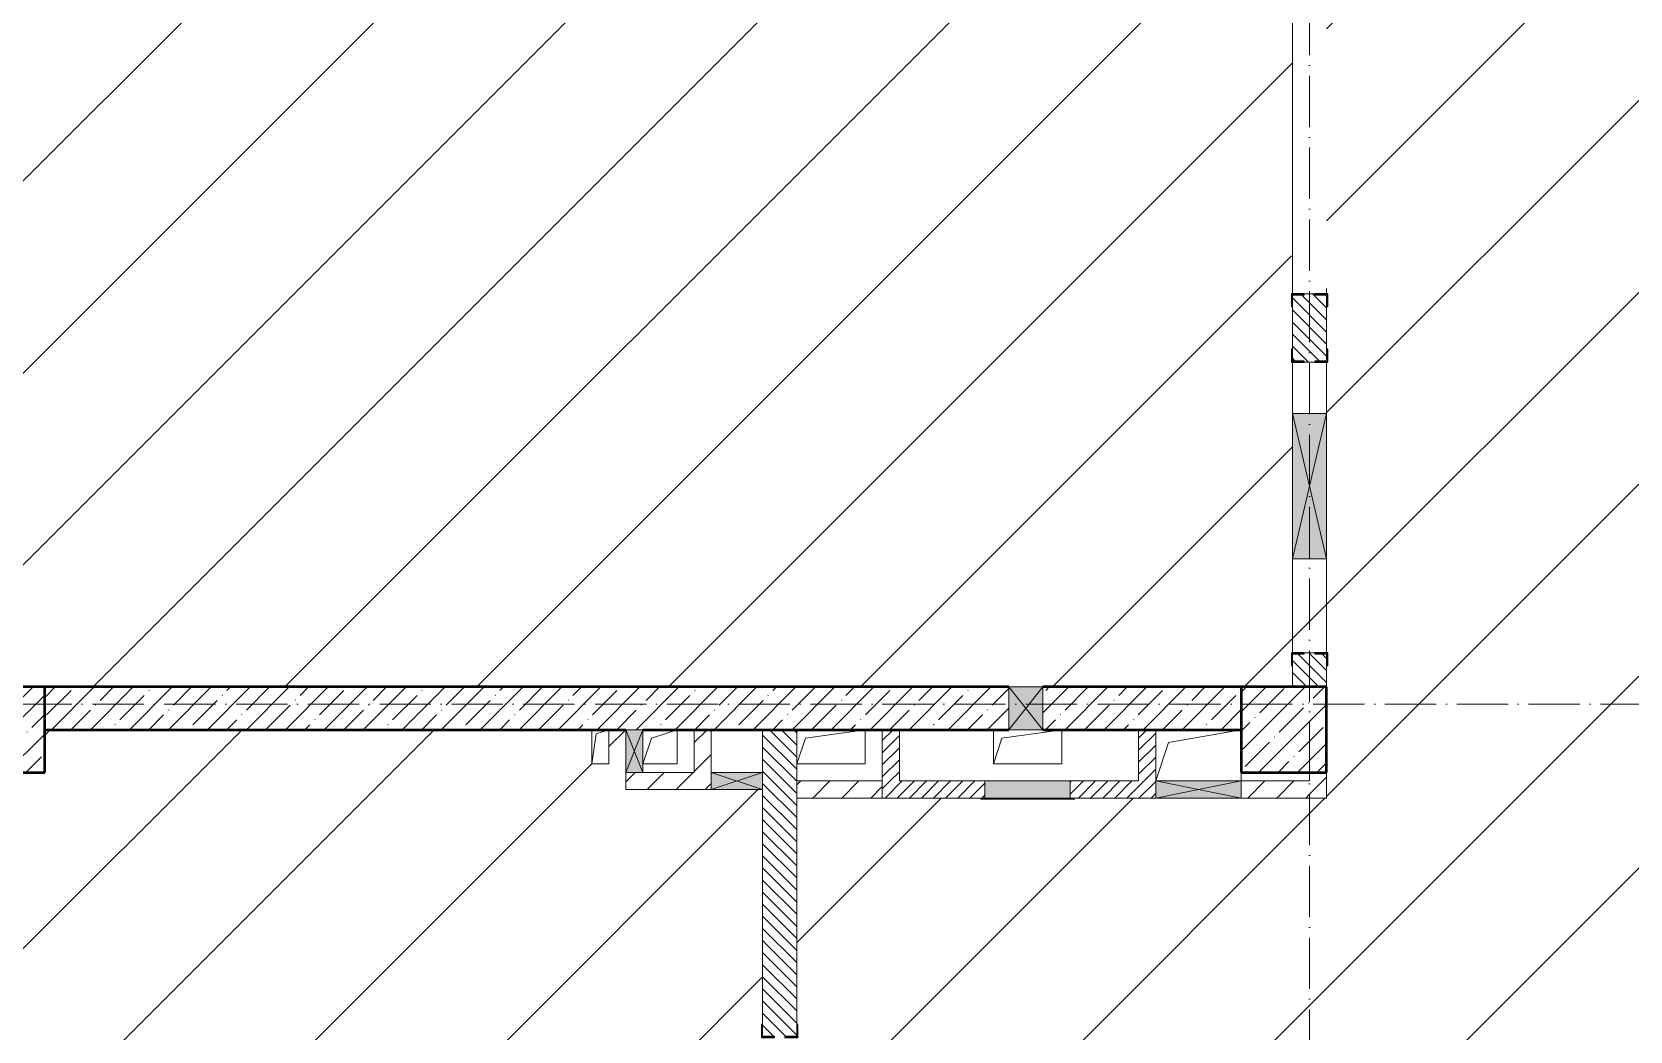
# Model space of a CAD drawing. Header units: millimetres. Extents: x -17017 to 628417, y -109036 to 199237.
# Drawn here: x 41235 to 50585, y 129382 to 135226 of the extents above; entities that cross this region are included whole.
import ezdxf

# ---------------------------------------------------------------- set-up
doc = ezdxf.new("R2010")
doc.units = ezdxf.units.MM
doc.linetypes.add('50_200_ШТРИХ_1Т_ш5_п1_п1_', pattern=[700, 500, -100, 0, -100])
for name, color, linetype, lineweight in [('3.1) ЖБ окна 1.2 м', 102, 'Continuous', 30), ('A-DETL-GENF-OTLN', 7, 'Continuous', 9), ('A-FLOR-____-OTLN', 7, 'Continuous', 9), ('A-GENM-____-MCUT', 7, 'Continuous', 25), ('A-GENM-____-OTLN', 7, 'Continuous', 9), ('A-GENM-____-OTLN-1', 7, 'Continuous', 25), ('A-GLAZ-____-OTLN', 7, 'Continuous', 9), ('A-WALL-____-MCUT', 7, 'Continuous', 13), ('A-WALL-____-MCUT-2', 7, 'Continuous', 50), ('A-WALL-____-PATT-1', 7, 'Continuous', 9), ('A-WALL-FNSH-MCUT-1', 7, 'Continuous', 9), ('I-WALL-____-OTLN', 7, 'Continuous', 9), ('S-COLS-____-MCUT', 7, 'Continuous', 50), ('S-COLS-____-OTLN', 7, 'Continuous', 9), ('S-GRID-____-OTLN-1', 7, '50_200_ШТРИХ_1Т_ш5_п1_п1_', 9), ('стяжа', 7, 'Continuous', 30)]:
    doc.layers.add(name, color=color, linetype=linetype, lineweight=lineweight)
doc.layers.add('A-GLAZ-____-OTLN-1', color=7, linetype='Continuous', lineweight=9, true_color=0xc0c0c0)
pattern_1 = [(135, (43259.71, 63713.66), (-35.35534, -35.35534), [])]
pattern_2 = [(45, (43259.71, 63713.66), (-35.35534, 35.35534), [])]
pattern_3 = [(45, (43259.71, 63713.66), (-84.85281, 84.85281), [])]

# ---------------------------------------------------------------- blocks, each defined once
blk = doc.blocks.new('BSC_Колонна _Прямоугольная - 500х500-V22-АР1_План отверстий 2 этажа в осях 1-64_Ю-ЯЯ')
at = {"layer": 'S-COLS-____-OTLN'}
h = blk.add_hatch(dxfattribs=at)
h.set_pattern_fill('FP_31', color=256, style=0, pattern_type=2)
h.set_pattern_definition([(45, (2200, -67431.04), (-114.04925, 114.04925), []), (45, (2314.05, -67431.04), (-114.04925, 114.04925), [201.613, -40.323, 3.353, -36.97])])
h.paths.add_polyline_path([(-250, -250), (250, -250), (250, 250), (-250, 250)], flags=0)
at = {"layer": 'S-COLS-____-MCUT'}
for p, q in [((250, 250), (-250, 250)), ((-250, 250), (-250, -250)), ((250, -250), (250, 250)), ((-250, -250), (250, -250))]:
    blk.add_line(p, q, dxfattribs=at)
blk = doc.blocks.new('BSC_Колонна _Прямоугольная - 500х500-V23-АР1_План отверстий 2 этажа в осях 1-64_Ю-ЯЯ')
at = {"layer": 'S-COLS-____-OTLN'}
h = blk.add_hatch(dxfattribs=at)
h.set_pattern_fill('FP_32', color=256, style=0, pattern_type=2)
h.set_pattern_definition([(45, (-5300, -67431.04), (-114.04925, 114.04925), []), (45, (-5185.95, -67431.04), (-114.04925, 114.04925), [201.613, -40.323, 3.353, -36.97])])
h.paths.add_polyline_path([(-250, -250), (250, -250), (250, 250), (-250, 250)], flags=0)
at = {"layer": 'S-COLS-____-MCUT'}
for p, q in [((250, 250), (-250, 250)), ((-250, 250), (-250, -250)), ((250, -250), (250, 250)), ((-250, -250), (250, -250))]:
    blk.add_line(p, q, dxfattribs=at)
blk = doc.blocks.new('154_Стойка_СКБ_Уголок - СМ-2180_200-28268025-АР1_План отверстий 2 этажа в осях 1-64_Ю-ЯЯ')
at = {"layer": 'A-GENM-____-MCUT'}
for p, q in [((125, 156), (125, 81)), ((200, 156), (125, 156)), ((131, 81), (131, 150)), ((131, 150), (200, 150)), ((200, 150), (200, 156)), ((125, 81), (131, 81)), ((131, 19), (125, 19)), ((125, 19), (125, -56)), ((131, -50), (131, 19)), ((125, -56), (200, -56)), ((200, -50), (131, -50)), ((200, -56), (200, -50))]:
    blk.add_line(p, q, dxfattribs=at)
blk = doc.blocks.new('Фахверк_СКБ_Уголок - 200_3960_зеркало-28268689-АР1_План отверстий 2 этажа в осях 1-64_Ю-ЯЯ')
at = {"layer": 'A-GENM-____-MCUT'}
for p, q in [((200, 156), (125, 156)), ((125, 156), (125, 81)), ((131, 81), (131, 150)), ((131, 150), (200, 150)), ((200, 150), (200, 156)), ((125, 81), (131, 81)), ((131, 19), (125, 19)), ((125, 19), (125, -56)), ((131, -50), (131, 19)), ((125, -56), (200, -56)), ((200, -50), (131, -50)), ((200, -56), (200, -50))]:
    blk.add_line(p, q, dxfattribs=at)
blk = doc.blocks.new('Фахверк_СКБ_Уголок - 200_3960-28268576-АР1_План отверстий 2 этажа в осях 1-64_Ю-ЯЯ')
at = {"layer": 'A-GENM-____-MCUT'}
for p, q in [((200, 156), (125, 156)), ((125, 156), (125, 81)), ((131, 81), (131, 150)), ((131, 150), (200, 150)), ((200, 150), (200, 156)), ((125, 81), (131, 81)), ((131, 19), (125, 19)), ((125, 19), (125, -56)), ((131, -50), (131, 19)), ((125, -56), (200, -56)), ((200, -50), (131, -50)), ((200, -56), (200, -50))]:
    blk.add_line(p, q, dxfattribs=at)
blk = doc.blocks.new('AR_Отверстие прямоугольное _в плите_ - AR_Отверстие прямоугольное _в плите_-V166-АР1_План отверстий 2 этажа в осях 1-64_Ю-ЯЯ')
at = {"layer": 'A-GENM-____-OTLN'}
for p, q in [((-50, 100), (-50, -100)), ((-25, 75), (50, 100)), ((50, -100), (50, 100)), ((-50, -100), (-25, 75)), ((-50, -100), (50, -100))]:
    blk.add_line(p, q, dxfattribs=at)
blk = doc.blocks.new('AR_Отверстие прямоугольное _в плите_ - AR_Отверстие прямоугольное _в плите_-V187-АР1_План отверстий 2 этажа в осях 1-64_Ю-ЯЯ')
at = {"layer": 'A-GENM-____-OTLN'}
for p, q in [((250, 150), (-250, 150)), ((-175, 75), (250, 150)), ((-249.9, -149.7), (-175, 75)), ((250, -149.7), (250, -99.7))]:
    blk.add_line(p, q, dxfattribs=at)
blk = doc.blocks.new('AR_Отверстие прямоугольное _в плите_ - AR_Отверстие прямоугольное _в плите_-V192-АР1_План отверстий 2 этажа в осях 1-64_Ю-ЯЯ')
at = {"layer": 'A-GENM-____-OTLN'}
for p, q in [((-50, 50), (100, 100)), ((100, -100), (100, 100)), ((-100, -100), (-50, 50)), ((-100, -100), (100, -100))]:
    blk.add_line(p, q, dxfattribs=at)
blk = doc.blocks.new('AR_Отверстие прямоугольное _в плите_ - AR_Отверстие прямоугольное _в плите_-30459223-АР1_План отверстий 2 этажа в осях 1-64_Ю-ЯЯ')
at = {"layer": 'A-GENM-____-OTLN'}
for p, q in [((-150, 50), (200, 100)), ((200, -100), (200, 100)), ((-200, -100), (-150, 50)), ((-200, -100), (200, -100))]:
    blk.add_line(p, q, dxfattribs=at)
blk = doc.blocks.new('AR_Отверстие прямоугольное _в плите_ - AR_Отверстие прямоугольное _в плите_-V202-АР1_План отверстий 2 этажа в осях 1-64_Ю-ЯЯ')
at = {"layer": 'A-GENM-____-OTLN'}
for p, q in [((-200, 100), (-200, -100)), ((-150, 50), (200, 100)), ((200, -100), (200, 100)), ((-200, -100), (-150, 50)), ((-200, -100), (200, -100))]:
    blk.add_line(p, q, dxfattribs=at)
blk = doc.blocks.new('AR_Отверстие прямоугольное _в стене_ - AR_Отверстие прямоугольное _в стене__ВК-32405659-АР1_План отверстий 2 этажа в осях 1-64_Ю-ЯЯ')
at = {"layer": 'A-GLAZ-____-OTLN-1'}
blk.add_hatch(color=256, dxfattribs=at).paths.add_polyline_path([(100, -125), (100, 125), (-100, 125), (-100, -125)], flags=0)
at = {"layer": 'A-DETL-GENF-OTLN'}
for p, q in [((-100, -125), (-100, 125)), ((-100, 125), (100, 125)), ((100, 125), (-100, -125)), ((-100, 125), (100, -125)), ((100, 125), (-100, 125)), ((-100, 125), (-100, -125)), ((100, 125), (100, -125)), ((100, -125), (100, 125)), ((100, -125), (-100, -125)), ((-100, -125), (100, -125))]:
    blk.add_line(p, q, dxfattribs=at)
blk = doc.blocks.new('AR_Отверстие Ниша - Лючок-32406216-АР1_План отверстий 2 этажа в осях 1-64_Ю-ЯЯ')
at = {"layer": 'A-GLAZ-____-OTLN'}
blk.add_hatch(color=256, dxfattribs=at).paths.add_polyline_path([(250, -50), (250, 50), (-250, 50), (-250, -50)], flags=0)
for p, q in [((250, 50), (-250, 50)), ((-250, 50), (-250, -50)), ((250, -50), (250, 50)), ((-250, -50), (250, -50))]:
    blk.add_line(p, q, dxfattribs=at)
blk = doc.blocks.new('Л_Общий_Лючок - Лючок-29683801-АР1_План отверстий 2 этажа в осях 1-64_Ю-ЯЯ')
at = {"layer": 'A-GLAZ-____-OTLN-1'}
blk.add_hatch(color=256, dxfattribs=at).paths.add_polyline_path([(-24, 0), (524, 0), (524, 6), (-24, 6)], flags=0)
at = {"layer": 'A-GLAZ-____-OTLN'}
for p, q in [((524, 6), (-24, 6)), ((-24, 6), (-24, 0)), ((524, 6), (524, 0))]:
    blk.add_line(p, q, dxfattribs=at)
blk = doc.blocks.new('AR_Отверстие прямоугольное _в стене__БезПР - AR_Отверстие прямоугольное _в стене__БезПР-36788609-АР1_План отверстий 2 этажа в осях 1-64_Ю-ЯЯ')
at = {"layer": 'A-GLAZ-____-OTLN'}
blk.add_hatch(color=256, dxfattribs=at).paths.add_polyline_path([(-125, -50), (125, -50), (125, 50), (-125, 50)], flags=0)
at = {"layer": 'A-DETL-GENF-OTLN'}
for p, q in [((-125, -50), (-125, 50)), ((-125, 50), (125, 50)), ((125, 50), (-125, -50)), ((-125, 50), (125, -50)), ((125, 50), (-125, 50)), ((-125, 50), (-125, -50)), ((125, 50), (125, -50)), ((125, -50), (125, 50)), ((125, -50), (-125, -50)), ((-125, -50), (125, -50))]:
    blk.add_line(p, q, dxfattribs=at)
blk = doc.blocks.new('AR_Отверстие прямоугольное _в стене__БезПР - AR_Отверстие прямоугольное _в стене__БезПР-36428157-АР1_План отверстий 2 этажа в осях 1-64_Ю-ЯЯ')
at = {"layer": 'A-GLAZ-____-OTLN'}
blk.add_hatch(color=256, dxfattribs=at).paths.add_polyline_path([(150, -50), (150, 50), (-150, 50), (-150, -50)], flags=0)
at = {"layer": 'A-DETL-GENF-OTLN'}
for p, q in [((-150, -50), (-150, 50)), ((-150, 50), (150, 50)), ((150, 50), (-150, -50)), ((-150, 50), (150, -50)), ((150, 50), (-150, 50)), ((-150, 50), (-150, -50)), ((150, 50), (150, -50)), ((150, -50), (150, 50)), ((150, -50), (-150, -50)), ((-150, -50), (150, -50))]:
    blk.add_line(p, q, dxfattribs=at)
at = {"layer": 'A-GLAZ-____-OTLN'}
blk.add_line((150, 50), (-150, 50), dxfattribs=at)
blk = doc.blocks.new('AR_Отверстие прямоугольное _в стене_ - AR_Отверстие прямоугольное _в стене__ОВ-36798040-АР1_План отверстий 2 этажа в осях 1-64_Ю-ЯЯ')
at = {"layer": 'A-GLAZ-____-OTLN'}
blk.add_hatch(color=256, dxfattribs=at).paths.add_polyline_path([(425, -100), (425, 100), (-425, 100), (-425, -100)], flags=0)
at = {"layer": 'A-DETL-GENF-OTLN'}
for p, q in [((-425, -100), (-425, 100)), ((-425, 100), (425, 100)), ((425, 100), (-425, -100)), ((-425, 100), (425, -100)), ((425, 100), (-425, 100)), ((-425, 100), (-425, -100)), ((425, 100), (425, -100)), ((425, -100), (425, 100)), ((425, -100), (-425, -100)), ((-425, -100), (425, -100))]:
    blk.add_line(p, q, dxfattribs=at)
blk = doc.blocks.new('AR_Отверстие прямоугольное _в стене__БезПР - AR_Отверстие прямоугольное _в стене__БезПР-36788837-АР1_План отверстий 2 этажа в осях 1-64_Ю-ЯЯ')
at = {"layer": 'A-GLAZ-____-OTLN'}
blk.add_hatch(color=256, dxfattribs=at).paths.add_polyline_path([(250, -50), (250, 50), (-250, 50), (-250, -50)], flags=0)
at = {"layer": 'A-DETL-GENF-OTLN'}
for p, q in [((-250, -50), (-250, 50)), ((-250, 50), (250, 50)), ((250, 50), (-250, -50)), ((-250, 50), (250, -50)), ((250, 50), (-250, 50)), ((-250, 50), (-250, -50)), ((250, 50), (250, -50)), ((250, -50), (250, 50)), ((250, -50), (-250, -50)), ((-250, -50), (250, -50))]:
    blk.add_line(p, q, dxfattribs=at)
at = {"layer": 'A-GLAZ-____-OTLN'}
blk.add_line((250, 50), (-250, 50), dxfattribs=at)
blk = doc.blocks.new('2этаж')
at = {"layer": 'S-GRID-____-OTLN-1', "color": 251, "ltscale": 0.6, "true_color": 0x636466}
for p, q in [((-10141.7, 511907.5), (-10141.7, 549908.8)), ((88482.7, 526597), (-20260.4, 526597))]:
    blk.add_line(p, q, dxfattribs=at)

msp = doc.modelspace()

# ---------------------------------------------------------------- hatches: boundary and pattern name
at = {"layer": 'A-WALL-____-PATT-1'}
h = msp.add_hatch(dxfattribs=at)
h.set_pattern_fill('FP_6', color=256, style=0, pattern_type=2)
h.set_pattern_definition(pattern_1)
h.paths.add_polyline_path([(48809.7, 131394.7), (48809.7, 131588.7), (48740.7, 131588.7), (48740.7, 131594.7), (48678.7, 131594.7), (48678.7, 131588.7), (48609.7, 131588.7), (48609.7, 131394.7), (48803.7, 131394.7)], flags=0)
h.paths.add_polyline_path([(48678.7, 133294.7), (48740.7, 133294.7), (48740.7, 133300.7), (48809.7, 133300.7), (48809.7, 133688.7), (48740.7, 133688.7), (48740.7, 133694.7), (48678.7, 133694.7), (48678.7, 133688.7), (48609.7, 133688.7), (48609.7, 133300.7), (48678.7, 133300.7)], flags=0)
h.paths.add_polyline_path([(48740.7, 135494.7), (48740.7, 135500.7), (48809.7, 135500.7), (48809.7, 136744.7), (48609.7, 136744.7), (48609.7, 135500.7), (48678.7, 135500.7), (48678.7, 135494.7)], flags=0)
h = msp.add_hatch(dxfattribs=at)
h.set_pattern_fill('FP_13', color=256, style=0, pattern_type=2)
h.set_pattern_definition([(45, (43259.71, 63713.66), (-114.04925, 114.04925), []), (45, (43373.76, 63713.66), (-114.04925, 114.04925), [201.612, -40.322, 3.353, -36.97])])
h.paths.add_polyline_path([(48309.7, 131144.7), (48309.7, 131394.7), (47149.7, 131394.7), (47149.7, 131144.7)], flags=0)
h.paths.add_polyline_path([(46949.7, 131144.7), (46949.7, 131394.7), (41309.7, 131394.7), (41309.7, 131144.7), (46779.5, 131144.7)], flags=0)
h = msp.add_hatch(dxfattribs=at)
h.set_pattern_fill('FP_4', color=256, style=0, pattern_type=2)
h.set_pattern_definition(pattern_3)
h.paths.add_polyline_path([(45209.7, 130894.7), (45209.7, 131144.7), (45109.7, 131144.7), (45109.7, 130894.7)], flags=0)
h = msp.add_hatch(dxfattribs=at)
h.set_pattern_fill('FP_6', color=256, style=0, pattern_type=2)
h.set_pattern_definition(pattern_1)
h.paths.add_polyline_path([(45709.7, 125744.7), (45709.7, 128188.7), (45640.7, 128188.7), (45640.7, 128194.7), (45578.7, 128194.7), (45578.7, 128188.7), (45509.7, 128188.7), (45509.7, 125744.7)], flags=0)
h.paths.add_polyline_path([(45640.7, 129344.7), (45640.7, 129350.7), (45709.7, 129350.7), (45709.7, 131144.7), (45509.7, 131144.7), (45509.7, 129350.7), (45578.7, 129350.7), (45578.7, 129344.7)], flags=0)
h = msp.add_hatch(dxfattribs=at)
h.set_pattern_fill('FP_5', color=256, style=0, pattern_type=2)
h.set_pattern_definition(pattern_2)
h.paths.add_polyline_path([(46309.7, 130844.7), (46309.7, 131144.7), (46209.7, 131144.7), (46209.7, 130844.7)], flags=0)
h = msp.add_hatch(dxfattribs=at)
h.set_pattern_fill('FP_5', color=256, style=0, pattern_type=2)
h.set_pattern_definition(pattern_2)
h.paths.add_polyline_path([(47809.7, 130844.7), (47809.7, 131144.7), (47709.7, 131144.7), (47709.7, 130844.7)], flags=0)
h = msp.add_hatch(dxfattribs=at)
h.set_pattern_fill('FP_4', color=256, style=0, pattern_type=2)
h.set_pattern_definition(pattern_3)
h.paths.add_polyline_path([(44809.7, 130794.7), (44809.7, 130894.7), (44709.7, 130894.7), (44709.7, 130794.7)], flags=0)
h = msp.add_hatch(dxfattribs=at)
h.set_pattern_fill('FP_4', color=256, style=0, pattern_type=2)
h.set_pattern_definition(pattern_3)
h.paths.add_polyline_path([(45209.7, 130794.7), (45209.7, 130894.7), (44809.7, 130894.7), (44809.7, 130794.7), (45012, 130794.7)], flags=0)
h = msp.add_hatch(dxfattribs=at)
h.set_pattern_fill('FP_4', color=256, style=0, pattern_type=2)
h.set_pattern_definition(pattern_3)
h.paths.add_polyline_path([(46209.7, 130744.7), (46209.7, 130844.7), (45709.7, 130844.7), (45709.7, 130744.7)], flags=0)
h = msp.add_hatch(dxfattribs=at)
h.set_pattern_fill('FP_5', color=256, style=0, pattern_type=2)
h.set_pattern_definition(pattern_2)
h.paths.add_polyline_path([(46779.5, 130744.7), (46809.7, 130744.7), (46809.7, 130844.7), (46209.7, 130844.7), (46209.7, 130744.7)], flags=0)
h.paths.add_polyline_path([(47309.7, 130744.7), (47809.7, 130744.7), (47809.7, 130844.7), (47309.7, 130844.7), (47309.7, 130778)], flags=0)
h = msp.add_hatch(dxfattribs=at)
h.set_pattern_fill('FP_4', color=256, style=0, pattern_type=2)
h.set_pattern_definition(pattern_3)
h.paths.add_polyline_path([(48309.7, 130744.7), (48709.7, 130744.7), (48709.7, 130844.7), (48309.7, 130844.7)], flags=0)
h = msp.add_hatch(dxfattribs=at)
h.set_pattern_fill('FP_4', color=256, style=0, pattern_type=2)
h.set_pattern_definition(pattern_3)
h.paths.add_polyline_path([(48809.7, 130744.7), (48809.7, 130894.7), (48709.7, 130894.7), (48709.7, 130744.7)], flags=0)
at = {"layer": 'стяжа'}
h = msp.add_hatch(dxfattribs=at)
h.set_pattern_fill('ANSI31', color=5, scale=250)
h.paths.add_polyline_path([(50659.7, 146294.7), (50659.7, 146494.7), (50659.7, 146719.7), (50653.7, 146719.7), (50653.7, 146794.7), (50659.7, 148594.7), (50359.7, 148594.7), (50359.7, 149144.7), (48809.7, 149144.7), (48809.7, 148894.7), (48809.7, 148794.7), (48316.4, 148794.7), (47409.7, 148794.7), (47409.7, 148994.7), (41309.7, 148994.7), (41309.7, 148894.7), (41159.7, 148894.7), (41159.7, 148694.7), (41059.7, 148694.7), (41059.7, 148569.7), (41065.7, 148569.7), (41065.7, 148494.7), (41059.7, 146694.7), (41065.7, 146694.7), (41065.7, 146619.7), (41061.6, 146194.7), (41159.7, 146194.7), (41159.7, 145994.7), (41309.7, 145994.7), (41309.7, 145494.7), (41059.7, 145494.7), (41059.7, 143294.7), (41159.7, 143294.7), (41159.7, 142894.7), (41059.7, 142894.7), (41059.7, 140694.7), (41065.7, 140694.7), (41065.7, 140544.7), (41309.7, 140544.7), (43509.7, 140544.7), (43509.7, 140944.7), (45909.7, 140944.7), (45909.7, 140544.7), (48309.7, 140544.7), (48809.7, 140544.7), (49309.7, 140544.7), (50209.7, 140544.7), (50509.7, 140544.7), (50509.7, 140550.7), (50659.7, 140550.7), (50659.7, 140644.7), (50659.7, 140844.7)])
h.paths.add_polyline_path([(48809.7, 145494.7), (48309.7, 145494.7), (48309.7, 145994.7), (48809.7, 145994.7)], flags=16)
h.paths.add_polyline_path([(48009.7, 135944.7), (48009.7, 136044.7), (48009.7, 136094.7), (48009.7, 136544.7), (48009.7, 140344.7), (44884.7, 140344.7), (44884.7, 140338.7), (44809.7, 140338.7), (41309.7, 140344.7), (41309.7, 140544.7), (40809.7, 140544.7), (40809.7, 140044.7), (40809.7, 139500.7), (40878.7, 139500.7), (40990.7, 139494.7), (40990.7, 139500.7), (41059.7, 139500.7), (41059.7, 139569.7), (41065.7, 139569.7), (41065.7, 139494.7), (41059.7, 137694.7), (41065.7, 137694.7), (41065.7, 137594.7), (41159.7, 137594.7), (41159.7, 137244.7), (41309.7, 137244.7), (41309.7, 136744.7), (41059.7, 136744.7), (41059.7, 136569.7), (41065.7, 136569.7), (41065.7, 136494.7), (41059.7, 134694.7), (41065.7, 134694.7), (41065.7, 134619.7), (41059.7, 133569.7), (41065.7, 133569.7), (41065.7, 133494.7), (41059.7, 131694.7), (41065.7, 131694.7), (41065.7, 131619.7), (41059.7, 131394.7), (41309.7, 131394.7), (46949.7, 131394.7), (47149.7, 131394.7), (48309.7, 131394.7), (48609.7, 131394.7), (48609.7, 131519.7), (48603.7, 131519.7), (48603.7, 131594.7), (48678.7, 131594.7), (48809.7, 131594.7), (48809.7, 132144.7), (48609.7, 132144.7), (48609.7, 132994.7), (48609.7, 133294.7), (48603.7, 133294.7), (48603.7, 133369.7), (48609.7, 133619.7), (48603.7, 133619.7), (48603.7, 133694.7), (48609.5, 135419.7), (48603.7, 135419.7), (48603.7, 135488.7), (48603.7, 135494.7), (48603.7, 135569.7), (48605.6, 135944.7)])
h.paths.add_polyline_path([(41160.2, 139844.7), (41060.2, 139844.7), (41060.2, 140011.4), (41160.2, 140044.7)], flags=16)
h = msp.add_hatch(dxfattribs=at)
h.set_pattern_fill('ANSI31', color=5, scale=250)
h.paths.add_polyline_path([(48809.7, 140344.7), (50635.4, 140344.7), (50635.4, 130744.7), (48809.7, 130744.7)])
h.paths.add_polyline_path([(45709.7, 130744.7), (50859.7, 130744.7), (50859.7, 125744.7), (45709.7, 125744.7)])
h.paths.add_polyline_path([(88459.7, 131244.7), (50859.7, 131244.7), (50859.7, 126894.7), (88459.7, 126894.7)])
h = msp.add_hatch(dxfattribs=at)
h.set_pattern_fill('ANSI31', color=5, scale=250)
h.paths.add_polyline_path([(45509.7, 128119.7), (45503.7, 128119.7), (45503.7, 128194.7), (45503.7, 128200.7), (45503.7, 128269.7), (45509.7, 128494.7), (45509.7, 128794.7), (45509.7, 129269.7), (45503.7, 129269.7), (45503.7, 129338.7), (45503.7, 129344.7), (45503.7, 129419.7), (45509.7, 130794.7), (45209.7, 130794.7), (44709.7, 130794.7), (44709.7, 130894.7), (44709.7, 131144.7), (44610.8, 131144.7), (44610.8, 130944.7), (44510.8, 130944.7), (44510.8, 131144.7), (41309.7, 131144.7), (41309.7, 130894.7), (41159.7, 130894.7), (41159.7, 130594.7), (41065.7, 130594.7), (41065.7, 130494.7), (41059.7, 128694.7), (41065.7, 128694.7), (41065.7, 128619.7), (41062.6, 128094.7), (41159.7, 128094.7), (41159.7, 127894.7), (41059.7, 127894.7), (41059.7, 127619.7), (41065.7, 127619.7), (41065.7, 127544.7), (41059.7, 125744.7), (41309.7, 125744.7), (45509.7, 125744.7)])
h.paths.add_polyline_path([(48159.7, 123094.7), (48159.7, 123994.7), (48159.7, 124294.7), (48159.7, 124594.7), (48159.7, 125544.7), (47784.7, 125544.7), (47784.7, 125538.7), (47709.7, 125538.7), (46009.7, 125540.3), (46009.7, 125538.7), (45934.7, 125538.7), (41309.7, 125544.7), (41309.7, 125244.7), (41160.8, 125244.7), (41159.7, 125244.4), (41159.7, 125044.4), (41059.7, 125044.4), (41059.7, 124769.7), (41065.7, 124769.7), (41065.7, 124694.7), (41059.7, 122894.7), (41309.7, 122894.7), (41309.7, 122394.7), (41160.8, 122394.7), (41159.7, 122394.4), (41159.7, 122194.4), (41059.7, 122194.4), (41059.7, 121769.7), (41065.7, 121769.7), (41065.7, 121694.7), (41059.7, 119894.7), (41065.7, 119894.7), (41065.7, 119819.7), (41059.7, 119394.7), (41309.7, 119394.7), (41309.7, 119144.7), (45659.7, 119144.7), (45659.7, 121744.7), (45659.7, 121794.7), (45759.7, 121794.7), (45759.7, 121744.7), (45759.7, 119144.7), (48409.7, 119144.7), (48409.7, 121594.7), (48159.7, 121594.7), (48159.7, 121694.7), (48159.7, 121744.7), (48159.7, 122244.7)])
h.paths.add_polyline_path([(61109.7, 122819.7), (61103.7, 122819.7), (61103.7, 122894.7), (61109.7, 126394.7), (60959.7, 126394.7), (60959.7, 126694.7), (60834.7, 126694.7), (60834.7, 126688.7), (60759.7, 126688.7), (59684.7, 126694.3), (59684.7, 126688.7), (59615.7, 126688.7), (59609.7, 126688.7), (59534.7, 126688.7), (59169.7, 126690.7), (59169.7, 126494.7), (59169.7, 126294.7), (59169.7, 126094.7), (59169.7, 125194.7), (59169.7, 125144.7), (59169.7, 123424.7), (59859.7, 123424.7), (59909.7, 123424.7), (59909.7, 123324.7), (59859.7, 123324.7), (57359.7, 123324.7), (57009.7, 123324.7), (57009.7, 121969.7), (57009.7, 121769.7), (57009.7, 121224.7), (57009.7, 121174.7), (57009.7, 120248.7), (57015.7, 120248.7), (57015.7, 119900.7), (57009.7, 119144.7), (59534.7, 119144.7), (59534.7, 119150.7), (59609.7, 119150.7), (60609.7, 119144.7), (60609.7, 119150.7), (60684.7, 119150.7), (60759.7, 119149.1), (60759.7, 119244.7), (60959.7, 119244.7), (60959.7, 119394.7), (61109.7, 119394.7)])
h.paths.add_polyline_path([(58629.7, 121444.7), (58629.7, 121244.7), (58429.7, 121244.7), (58429.7, 121444.7)], flags=16)
h.paths.add_polyline_path([(58264.7, 122169.7), (58244.7, 122169.7), (58244.7, 122319.7), (57044.7, 122319.7), (57044.7, 122339.7), (58244.7, 122339.7), (58244.7, 122489.7), (58264.7, 122489.7)], flags=16)
h.paths.add_polyline_path([(58264.7, 121519.7), (58264.7, 121199.7), (58244.7, 121199.7), (58244.7, 121349.7), (57044.7, 121349.7), (57044.7, 121369.7), (58244.7, 121369.7), (58244.7, 121519.7)], flags=16)
h.paths.add_polyline_path([(58264.7, 123139.7), (58244.7, 123139.7), (58244.7, 123289.7), (58264.7, 123289.7)], flags=16)
h.paths.add_polyline_path([(58264.7, 120549.7), (58264.7, 120229.7), (58244.7, 120229.7), (58244.7, 120379.7), (57044.7, 120379.7), (57044.7, 120399.7), (58244.7, 120399.7), (58244.7, 120549.7)], flags=16)
h.paths.add_polyline_path([(58264.7, 119579.7), (58264.7, 119179.7), (58244.7, 119179.7), (58244.7, 119579.7)], flags=16)
h.paths.add_polyline_path([(59439.7, 126294.7), (59239.7, 126294.7), (59239.7, 126494.7), (59439.7, 126494.7)], flags=16)
h.paths.add_polyline_path([(58739.7, 126194.7), (58339.7, 126194.7), (58339.7, 126294.7), (58339.7, 126688.7), (58239.7, 126688.7), (58233.7, 126688.7), (58164.7, 126688.7), (57314.7, 126694.2), (57314.7, 126688.7), (57245.7, 126688.7), (57239.7, 126688.7), (57164.7, 126688.7), (57009.7, 126690.2), (57009.7, 123874.7), (57359.7, 123874.7), (57409.7, 123874.7), (57909.7, 123874.7), (58739.7, 123874.7)], flags=17)
h.paths.add_polyline_path([(67889.7, 126044.7), (67489.7, 126044.7), (67439.7, 126044.7), (67339.7, 126044.7), (67339.7, 126694.7), (66959.7, 126694.7), (66759.7, 126694.7), (66309.7, 126694.7), (66309.7, 126294.7), (65759.7, 126294.7), (65309.7, 126294.7), (63959.7, 126294.7), (63959.7, 126394.7), (63959.7, 126694.7), (63359.7, 126694.7), (62509.7, 126694.7), (62334.7, 126694.7), (62334.7, 126688.7), (62265.7, 126688.7), (62259.7, 126688.7), (62184.7, 126688.7), (61959.7, 126690.6), (61959.7, 126194.7), (61309.7, 126194.7), (61309.7, 122894.7), (61315.7, 122894.7), (61315.7, 122819.7), (61309.7, 119394.7), (61459.7, 119394.7), (61459.7, 119244.7), (61659.7, 119244.7), (61659.7, 119144.7), (61734.7, 119144.7), (61734.7, 119150.7), (61809.7, 119150.7), (63609.7, 119144.7), (63609.7, 119150.7), (63684.7, 119150.7), (63959.7, 119144.7), (63959.7, 119394.7), (64459.7, 119394.7), (64459.7, 119244.7), (64659.7, 119244.7), (64659.7, 119144.7), (64734.7, 119144.7), (64734.7, 119150.7), (64809.7, 119150.7), (66609.7, 119144.7), (66609.7, 119150.7), (66684.7, 119150.7), (67734.7, 119144.7), (67734.7, 119150.7), (67809.7, 119150.7), (69609.7, 119144.7), (69609.7, 119150.7), (69684.7, 119150.7), (69759.7, 119149.1), (69759.7, 119244.7), (69959.7, 119244.7), (69959.7, 119394.7), (70109.7, 119394.7), (70109.7, 122819.7), (70103.7, 122819.7), (70103.7, 122894.7), (70109.1, 126044.7)])
h.paths.add_polyline_path([(78409.7, 126294.7), (78409.7, 126688.7), (78309.7, 126688.7), (78303.7, 126688.7), (78234.7, 126688.7), (77484.7, 126694.2), (77484.7, 126688.7), (77415.7, 126688.7), (77409.7, 126688.7), (77334.7, 126688.7), (77259.7, 126689.4), (77259.7, 126294.7), (75859.7, 126294.7), (75859.7, 126694.7), (75634.7, 126694.7), (75634.7, 126688.7), (75559.7, 126688.7), (75553.7, 126688.7), (75484.7, 126688.7), (75109.7, 126694.7), (74259.7, 126694.7), (73859.7, 126694.7), (73859.7, 126688.7), (73784.7, 126688.7), (73459.7, 126694.7), (73459.7, 126394.7), (73459.7, 125994.7), (70309.7, 125994.7), (70309.7, 122894.7), (70315.7, 122894.7), (70315.7, 122819.7), (70309.7, 119394.7), (70459.7, 119394.7), (70459.7, 119244.7), (70659.7, 119244.7), (70659.7, 119144.7), (70734.7, 119144.7), (70734.7, 119150.7), (70809.7, 119150.7), (72609.7, 119144.7), (72609.7, 119150.7), (72684.7, 119150.7), (72959.7, 119144.7), (72959.7, 119394.7), (73459.7, 119394.7), (73459.7, 119244.7), (73659.7, 119244.7), (73659.7, 119144.7), (73734.7, 119144.7), (73734.7, 119150.7), (73809.7, 119150.7), (75609.7, 119144.7), (75609.7, 119150.7), (75684.7, 119150.7), (76734.7, 119144.7), (76734.7, 119150.7), (76809.7, 119150.7), (78609.7, 119144.7), (78609.7, 119150.7), (78684.7, 119150.7), (78759.7, 119149.1), (78759.7, 119244.7), (78959.7, 119244.7), (78959.7, 119394.7), (79259.7, 119394.7), (79259.7, 122819.7), (79253.7, 122819.7), (79253.7, 122894.7), (79259.5, 126294.7)])
h.paths.add_polyline_path([(88259.7, 126394.7), (87959.7, 126394.7), (87959.7, 126644.7), (87559.7, 126644.7), (85759.7, 126644.7), (85309.7, 126644.7), (85309.7, 126244.7), (85209.7, 126244.7), (85159.7, 126244.7), (84709.7, 126244.7), (84159.7, 126244.7), (84159.7, 126644.7), (83459.7, 126644.7), (83459.7, 126244.7), (83309.7, 126244.7), (83259.7, 126244.7), (82859.7, 126244.7), (81959.7, 126244.7), (81959.7, 126394.7), (81959.7, 126694.7), (81634.7, 126694.7), (81634.7, 126688.7), (81559.7, 126688.7), (81553.7, 126688.7), (81484.7, 126688.7), (81134.7, 126694.7), (80284.7, 126694.7), (79859.7, 126694.7), (79859.7, 126688.7), (79784.7, 126688.7), (79459.7, 126694.7), (79459.7, 126394.7), (79459.7, 122894.7), (79465.7, 122894.7), (79465.7, 122819.7), (79459.7, 119394.7), (79459.7, 119244.7), (79659.7, 119244.7), (79659.7, 119144.7), (79734.7, 119144.7), (79734.7, 119150.7), (79809.7, 119150.7), (81609.7, 119144.7), (81609.7, 119150.7), (81684.7, 119150.7), (81959.7, 119144.7), (81959.7, 119394.7), (82459.7, 119394.7), (82459.7, 119244.7), (82659.7, 119244.7), (82659.7, 119144.7), (82734.7, 119144.7), (82734.7, 119150.7), (82809.7, 119150.7), (84609.7, 119144.7), (84609.7, 119150.7), (84684.7, 119150.7), (85734.7, 119144.7), (85734.7, 119150.7), (85809.7, 119150.7), (87609.7, 119144.7), (87609.7, 119150.7), (87684.7, 119150.7), (87759.7, 119149.1), (87759.7, 119244.7), (87959.7, 119244.7), (87959.7, 119394.7), (88259.7, 119394.7), (88259.7, 122819.7), (88253.7, 122819.7), (88253.7, 122894.7)])
h.paths.add_polyline_path([(97109.7, 124894.7), (97109.7, 124994.7), (97109.7, 125044.7), (97109.7, 125494.7), (97109.7, 126044.7), (93509.7, 126044.7), (93109.7, 126044.7), (93059.7, 126044.7), (92909.7, 126044.7), (92909.7, 126694.7), (92009.7, 126694.7), (92009.7, 126394.7), (91509.7, 126394.7), (91509.7, 126694.7), (91184.7, 126694.7), (91184.7, 126688.7), (91109.7, 126688.7), (91103.7, 126688.7), (91034.7, 126688.7), (90694.7, 126694.7), (89844.7, 126694.7), (89409.7, 126694.7), (89409.7, 126688.7), (89334.7, 126688.7), (89009.7, 126694.7), (89009.7, 126394.7), (88759.7, 126394.7), (88759.7, 119394.7), (89009.7, 119394.7), (89009.7, 119244.7), (89209.7, 119244.7), (89209.7, 119144.7), (89284.7, 119144.7), (89284.7, 119150.7), (89359.7, 119150.7), (91159.7, 119144.7), (91159.7, 119150.7), (91234.7, 119150.7), (91509.7, 119144.7), (91509.7, 119394.7), (92009.7, 119394.7), (92009.7, 119244.7), (92209.7, 119244.7), (92209.7, 119144.7), (92284.7, 119144.7), (92284.7, 119150.7), (92359.7, 119150.7), (94159.7, 119144.7), (94159.7, 119150.7), (94234.7, 119150.7), (95284.7, 119144.7), (95284.7, 119150.7), (95359.7, 119150.7), (97159.7, 119144.7), (97159.7, 119150.7), (97234.7, 119150.7), (97309.7, 119149.1), (97309.7, 119244.7), (97509.7, 119244.7), (97509.7, 119394.7), (97659.7, 119394.7), (97659.7, 122819.7), (97653.7, 122819.7), (97653.7, 122894.7), (97657.1, 124894.7)])
h.paths.add_polyline_path([(106509.7, 125944.7), (106509.7, 126194.7), (106509.7, 126394.7), (106509.7, 126694.7), (105684.7, 126694.7), (105684.7, 126688.7), (105609.7, 126688.7), (103884.7, 126694.5), (103884.7, 126688.7), (103815.7, 126688.7), (103809.7, 126688.7), (103734.7, 126688.7), (103009.7, 126691.2), (103009.7, 126194.7), (102909.7, 126194.7), (102859.7, 126194.7), (102409.7, 126194.7), (100509.7, 126194.7), (100509.7, 126394.7), (100509.7, 126694.7), (100184.7, 126694.7), (100184.7, 126688.7), (100109.7, 126688.7), (100103.7, 126688.7), (100034.7, 126688.7), (99609.7, 126694.7), (98759.7, 126694.7), (98409.7, 126694.7), (98409.7, 126688.7), (98334.7, 126688.7), (98009.7, 126694.7), (98009.7, 126394.7), (97859.7, 126394.7), (97859.7, 122894.7), (97865.7, 122894.7), (97865.7, 122819.7), (97859.7, 119394.7), (98009.7, 119394.7), (98009.7, 119244.7), (98209.7, 119244.7), (98209.7, 119144.7), (98284.7, 119144.7), (98284.7, 119150.7), (98359.7, 119150.7), (100159.7, 119144.7), (100159.7, 119150.7), (100234.7, 119150.7), (100309.7, 119149.1), (100309.7, 119244.7), (100509.7, 119244.7), (100509.7, 119394.7), (101009.7, 119394.7), (101009.7, 119244.7), (101209.7, 119244.7), (101209.7, 119144.7), (101284.7, 119144.7), (101284.7, 119150.7), (101359.7, 119150.7), (103159.7, 119144.7), (103159.7, 119150.7), (103234.7, 119150.7), (104284.7, 119144.7), (104284.7, 119150.7), (104359.7, 119150.7), (106159.7, 119144.7), (106159.7, 119150.7), (106234.7, 119150.7), (106509.7, 119144.7), (106509.7, 119394.7)])
h.paths.add_polyline_path([(109489.7, 126255.7), (109483.7, 126255.7), (109483.7, 126603.7), (109489.7, 126694.7), (108834.7, 126694.7), (108834.7, 126688.7), (108759.7, 126688.7), (108753.7, 126688.7), (108684.7, 126688.7), (108584.7, 126694.7), (108334.7, 126694.7), (107684.7, 126694.7), (107684.7, 126688.7), (107615.7, 126688.7), (107609.7, 126688.7), (107534.7, 126688.7), (107209.7, 126692.4), (107209.7, 126194.7), (107209.7, 125994.7), (107209.7, 125944.7), (107209.7, 125544.7), (107209.7, 125194.7), (106759.7, 125194.7), (106759.7, 121094.7), (107159.7, 121094.7), (107159.7, 120994.7), (107159.7, 120494.7), (107159.7, 120394.7), (106759.7, 120394.7), (106759.7, 119394.7), (107009.7, 119394.7), (107009.7, 119344.7), (107109.7, 119344.7), (107109.7, 119144.7), (107184.7, 119144.7), (107184.7, 119150.7), (107259.7, 119150.7), (108259.7, 119144.7), (108259.7, 119150.7), (108334.7, 119150.7), (109489.7, 119144.7), (109489.7, 119220.7), (109483.7, 119220.7), (109483.7, 119568.7), (109489.7, 121074.7), (109489.7, 121274.7), (109489.7, 121694.7), (109489.7, 121744.7), (109489.7, 122710.7), (109483.7, 122710.7), (109483.7, 123158.7), (109489.4, 123540.7), (109483.7, 123540.7), (109483.7, 124088.7), (109489.7, 124294.7), (108589.7, 124294.7), (108339.7, 124294.7), (108209.7, 124294.7), (108159.7, 124294.7), (108159.7, 124394.7), (108209.7, 124394.7), (108339.7, 124394.7), (108589.7, 124394.7), (109489.7, 124394.7)])
h.paths.add_polyline_path([(108254.7, 124259.7), (108254.7, 124159.7), (108234.7, 124159.7), (108234.7, 124259.7)], flags=16)
h.paths.add_polyline_path([(107559.7, 125994.7), (107359.7, 125994.7), (107359.7, 126194.7), (107559.7, 126194.7)], flags=16)
h.paths.add_polyline_path([(108254.7, 123509.7), (108254.7, 123409.7), (109454.7, 123409.7), (109454.7, 123389.7), (108254.7, 123389.7), (108254.7, 123289.7), (108234.7, 123289.7), (108234.7, 123509.7)], flags=16)
h.paths.add_polyline_path([(108254.7, 122639.7), (108254.7, 122539.7), (109454.7, 122539.7), (109454.7, 122519.7), (108254.7, 122519.7), (108254.7, 122419.7), (108234.7, 122419.7), (108234.7, 122639.7)], flags=16)
h.paths.add_polyline_path([(108254.7, 121769.7), (108254.7, 121669.7), (109454.7, 121669.7), (109454.7, 121649.7), (108234.7, 121649.7), (108234.7, 121769.7)], flags=16)
h.paths.add_polyline_path([(109059.7, 121274.5), (109259.7, 121274.5), (109259.7, 121074.5), (109059.7, 121074.5)], flags=16)

# ---------------------------------------------------------------- linework, layer by layer
at = {"layer": 'A-FLOR-____-OTLN'}
for p, q in [((45009.7, 131144.7), (45009.7, 130944.7)), ((46109.7, 131144.7), (46109.7, 130944.7)), ((46859.7, 130944.7), (46859.7, 131144.7)), ((47259.7, 131144.7), (47259.7, 130944.7)), ((47809.7, 131144.4), (48309.7, 131144.4)), ((45009.7, 130944.7), (44809.7, 130944.7)), ((46109.7, 130944.7), (45709.7, 130944.7)), ((47259.7, 130944.7), (46859.7, 130944.7)), ((48309.7, 130894.7), (48309.7, 130844.7))]:
    msp.add_line(p, q, dxfattribs=at)
at = {"layer": 'A-WALL-____-MCUT'}
for p, q in [((48609.7, 133619.7), (48609.7, 133369.7)), ((48740.7, 133694.7), (48678.7, 133694.7)), ((48809.7, 133369.7), (48809.7, 133619.7)), ((48678.7, 133294.7), (48740.7, 133294.7)), ((48740.7, 131594.7), (48678.7, 131594.7)), ((48609.7, 131519.7), (48609.7, 131394.7)), ((48809.7, 131394.7), (48809.7, 131519.7)), ((45509.7, 131144.7), (45509.7, 130894.7)), ((45709.7, 129419.7), (45709.7, 131144.7)), ((45509.7, 130794.7), (45509.7, 129419.7))]:
    msp.add_line(p, q, dxfattribs=at)
at = {"layer": 'A-WALL-____-MCUT-2'}
for p, q in [((46949.7, 131394.7), (41309.7, 131394.7)), ((48309.7, 131394.7), (47149.7, 131394.7)), ((41309.7, 131144.7), (44709.7, 131144.7)), ((44809.7, 131144.7), (46949.7, 131144.7)), ((47149.7, 131144.7), (48309.7, 131144.7))]:
    msp.add_line(p, q, dxfattribs=at)
at = {"layer": 'A-WALL-FNSH-MCUT-1'}
for p, q in [((45109.7, 131144.7), (45109.7, 130894.7)), ((45209.7, 130894.7), (45209.7, 131144.7)), ((46209.7, 131144.7), (46209.7, 130744.7)), ((46309.7, 130844.7), (46309.7, 131144.7)), ((47709.7, 131144.7), (47709.7, 130844.7)), ((47809.7, 130844.7), (47809.7, 131144.7)), ((44709.7, 130894.7), (44709.7, 130794.7)), ((45109.7, 130894.7), (44809.7, 130894.7)), ((46209.7, 130844.7), (45709.7, 130844.7)), ((46809.7, 130844.7), (46309.7, 130844.7)), ((47709.7, 130844.7), (47309.7, 130844.7)), ((48709.7, 130844.7), (48309.7, 130844.7)), ((48709.7, 130894.7), (48709.7, 130844.7)), ((48809.7, 130744.7), (48809.7, 130894.7)), ((44709.7, 130794.7), (45209.7, 130794.7)), ((45709.7, 130744.7), (46809.7, 130744.7)), ((47309.7, 130744.7), (47809.7, 130744.7)), ((48309.7, 130744.7), (48809.7, 130744.7))]:
    msp.add_line(p, q, dxfattribs=at)
at = {"layer": 'I-WALL-____-OTLN'}
for p, q in [((48609.7, 133694.7), (48609.7, 135494.7)), ((48809.7, 133724.7), (48809.7, 133694.7)), ((48609.7, 132994.7), (48609.7, 133294.7)), ((48809.7, 133294.7), (48809.7, 132994.7)), ((48609.7, 131594.7), (48609.7, 132144.7)), ((48809.7, 132144.7), (48809.7, 131594.7))]:
    msp.add_line(p, q, dxfattribs=at)

# ---------------------------------------------------------------- block references
at = {"layer": '3.1) ЖБ окна 1.2 м'}
msp.add_blockref('2этаж', (58851.4, -395302.3), dxfattribs=at)
at = {"layer": 'A-GENM-____-OTLN'}
for name, p in [('AR_Отверстие прямоугольное _в плите_ - AR_Отверстие прямоугольное _в плите_-V166-АР1_План отверстий 2 этажа в осях 1-64_Ю-ЯЯ', (44560.8, 131044.7)), ('AR_Отверстие прямоугольное _в плите_ - AR_Отверстие прямоугольное _в плите_-V192-АР1_План отверстий 2 этажа в осях 1-64_Ю-ЯЯ', (44909.7, 131044.7)), ('AR_Отверстие прямоугольное _в плите_ - AR_Отверстие прямоугольное _в плите_-30459223-АР1_План отверстий 2 этажа в осях 1-64_Ю-ЯЯ', (45909.7, 131044.7)), ('AR_Отверстие прямоугольное _в плите_ - AR_Отверстие прямоугольное _в плите_-V202-АР1_План отверстий 2 этажа в осях 1-64_Ю-ЯЯ', (47059.7, 131044.7)), ('AR_Отверстие прямоугольное _в плите_ - AR_Отверстие прямоугольное _в плите_-V187-АР1_План отверстий 2 этажа в осях 1-64_Ю-ЯЯ', (48059.7, 130994.4))]:
    msp.add_blockref(name, p, dxfattribs=at)
at = {"layer": 'A-GENM-____-OTLN-1'}
for name, p, rotation in [('Фахверк_СКБ_Уголок - 200_3960_зеркало-28268689-АР1_План отверстий 2 этажа в осях 1-64_Ю-ЯЯ', (48659.7, 133819.7), 269.9999999999999), ('Фахверк_СКБ_Уголок - 200_3960-28268576-АР1_План отверстий 2 этажа в осях 1-64_Ю-ЯЯ', (48759.7, 133169.7), 89.99999999999991), ('Фахверк_СКБ_Уголок - 200_3960_зеркало-28268689-АР1_План отверстий 2 этажа в осях 1-64_Ю-ЯЯ', (48659.7, 131719.7), 269.9999999999999), ('154_Стойка_СКБ_Уголок - СМ-2180_200-28268025-АР1_План отверстий 2 этажа в осях 1-64_Ю-ЯЯ', (45659.7, 129219.7), 89.99999999999991)]:
    msp.add_blockref(name, p, dxfattribs=dict(at, rotation=rotation))
at = {"layer": 'A-GLAZ-____-OTLN'}
for name, p, rotation in [('AR_Отверстие прямоугольное _в стене_ - AR_Отверстие прямоугольное _в стене__ОВ-36798040-АР1_План отверстий 2 этажа в осях 1-64_Ю-ЯЯ', (48709.7, 132569.7), 269.9999999999999), ('AR_Отверстие прямоугольное _в стене__БезПР - AR_Отверстие прямоугольное _в стене__БезПР-36788609-АР1_План отверстий 2 этажа в осях 1-64_Ю-ЯЯ', (44759.7, 131019.7), 89.9999999999999), ('Л_Общий_Лючок - Лючок-29683801-АР1_План отверстий 2 этажа в осях 1-64_Ю-ЯЯ', (47309.7, 130744.7), 180)]:
    msp.add_blockref(name, p, dxfattribs=dict(at, rotation=rotation))
for name, p in [('AR_Отверстие прямоугольное _в стене_ - AR_Отверстие прямоугольное _в стене__ВК-32405659-АР1_План отверстий 2 этажа в осях 1-64_Ю-ЯЯ', (47049.7, 131269.7)), ('AR_Отверстие прямоугольное _в стене__БезПР - AR_Отверстие прямоугольное _в стене__БезПР-36428157-АР1_План отверстий 2 этажа в осях 1-64_Ю-ЯЯ', (45359.7, 130844.7)), ('AR_Отверстие Ниша - Лючок-32406216-АР1_План отверстий 2 этажа в осях 1-64_Ю-ЯЯ', (47059.7, 130794.7)), ('AR_Отверстие прямоугольное _в стене__БезПР - AR_Отверстие прямоугольное _в стене__БезПР-36788837-АР1_План отверстий 2 этажа в осях 1-64_Ю-ЯЯ', (48059.7, 130794.7))]:
    msp.add_blockref(name, p, dxfattribs=at)
at = {"layer": 'S-COLS-____-OTLN'}
for name, p in [('BSC_Колонна _Прямоугольная - 500х500-V22-АР1_План отверстий 2 этажа в осях 1-64_Ю-ЯЯ', (41059.7, 131144.7)), ('BSC_Колонна _Прямоугольная - 500х500-V23-АР1_План отверстий 2 этажа в осях 1-64_Ю-ЯЯ', (48559.7, 131144.7))]:
    msp.add_blockref(name, p, dxfattribs=at)

doc.saveas('drawing.dxf')
